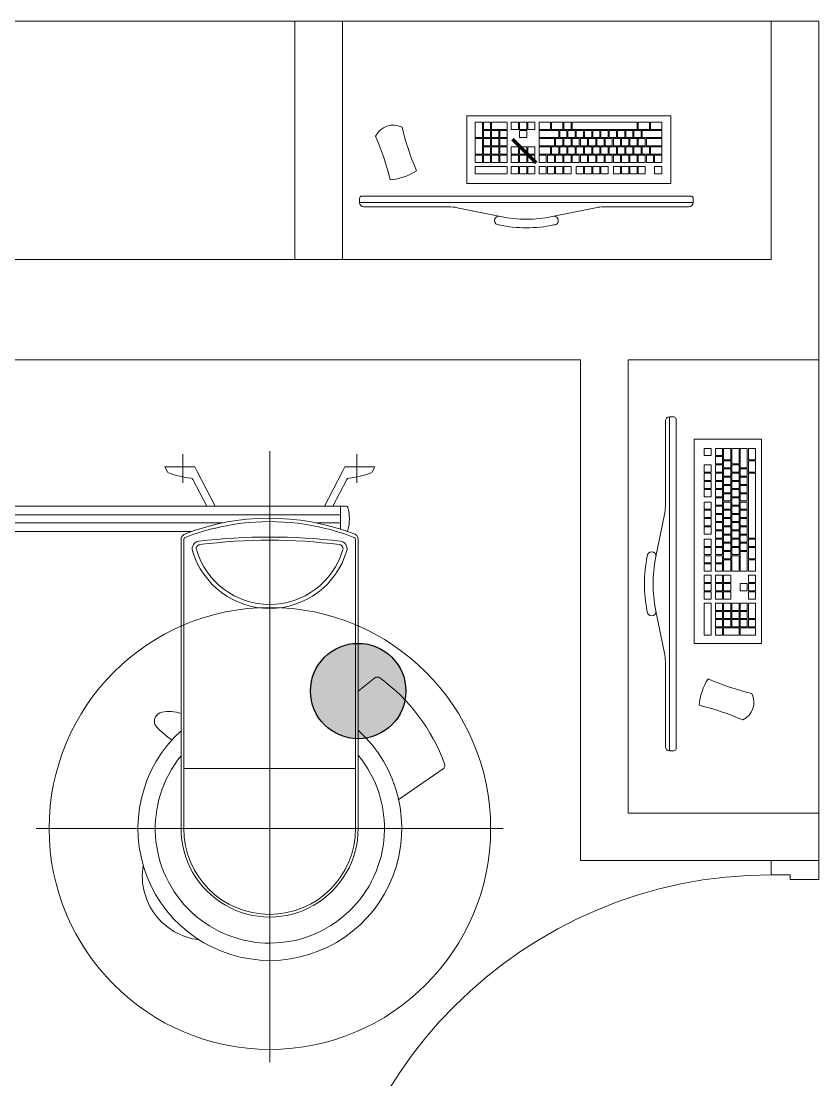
# Model space of a CAD drawing. Header units: metres. Extents: x 11578468 to 47831421, y -58341524 to -14256839.
# Drawn here: x 23846304 to 23847978, y -29084152 to -29081932 of the extents above; entities that cross this region are included whole.
import ezdxf

# ---------------------------------------------------------------- set-up
doc = ezdxf.new("R2010")
doc.units = ezdxf.units.M
doc.header["$LTSCALE"] = 50
doc.header["$MEASUREMENT"] = 0
doc.layers.get('0').update_dxf_attribs({"linetype": 'CONTINUOUS'})
doc.layers.add('ha', color=8, linetype='CONTINUOUS', lineweight=5)
doc.layers.add('wall', color=3, linetype='CONTINUOUS')

msp = doc.modelspace()

# ---------------------------------------------------------------- hatches: boundary and pattern name
at = {"layer": 'wall', "ltscale": 10}
h = msp.add_hatch(color=1, dxfattribs=at)
h.dxf.hatch_style = 1
h.paths.add_polyline_path([(23847110.9, -29083337, 1), (23846910.9, -29083337, 1)])

# ---------------------------------------------------------------- linework, layer by layer
msp.add_circle((23847010.9, -29083337), 100)
at = {"layer": 'ha'}
for p, q in [((23845154.1, -29081932.3), (23847877.7, -29081932.3)), ((23846977.7, -29081932.3), (23846877.7, -29081932.3)), ((23846877.7, -29081932.3), (23846877.7, -29082432.3)), ((23846977.7, -29082432.3), (23846977.7, -29081932.3)), ((23847977.7, -29081932.3), (23847877.7, -29081932.3)), ((23847877.7, -29081932.3), (23847877.7, -29082432.3)), ((23847877.7, -29081932.3), (23847877.7, -29082432.3)), ((23847977.7, -29081932.3), (23847977.7, -29082642.3)), ((23847238.6, -29082272.8), (23847238.6, -29082131.1)), ((23847238.6, -29082131.1), (23847667.2, -29082131.1)), ((23847256.4, -29082143.9), (23847271.5, -29082143.9)), ((23847256.4, -29082176.4), (23847256.4, -29082143.9)), ((23847271.5, -29082143.9), (23847271.5, -29082176.4)), ((23847273.7, -29082159.1), (23847273.7, -29082143.9)), ((23847273.7, -29082143.9), (23847288.9, -29082143.9)), ((23847288.9, -29082143.9), (23847288.9, -29082159.1)), ((23847291, -29082143.9), (23847323.5, -29082143.9)), ((23847291, -29082159.1), (23847291, -29082143.9)), ((23847323.5, -29082143.9), (23847323.5, -29082159.1)), ((23847332.2, -29082143.9), (23847347.3, -29082143.9)), ((23847332.2, -29082159.1), (23847332.2, -29082143.9)), ((23847347.3, -29082143.9), (23847347.3, -29082159.1)), ((23847349.5, -29082159.1), (23847349.5, -29082143.9)), ((23847349.5, -29082143.9), (23847364.6, -29082143.9)), ((23847364.6, -29082143.9), (23847364.6, -29082159.1)), ((23847366.8, -29082143.9), (23847381.9, -29082143.9)), ((23847366.8, -29082159.1), (23847366.8, -29082143.9)), ((23847381.9, -29082143.9), (23847381.9, -29082159.1)), ((23847390.6, -29082143.9), (23847414.4, -29082143.9)), ((23847390.6, -29082159.1), (23847390.6, -29082143.9)), ((23847414.4, -29082143.9), (23847414.4, -29082159.1)), ((23847416.6, -29082143.9), (23847440.4, -29082143.9)), ((23847416.6, -29082159.1), (23847416.6, -29082143.9)), ((23847440.4, -29082143.9), (23847440.4, -29082159.1)), ((23847442.5, -29082143.9), (23847442.5, -29082159.1)), ((23847442.5, -29082143.9), (23847457.7, -29082143.9)), ((23847457.7, -29082143.9), (23847457.7, -29082159.1)), ((23847459.9, -29082143.9), (23847459.9, -29082159.1)), ((23847459.9, -29082143.9), (23847596.2, -29082143.9)), ((23847596.2, -29082143.9), (23847596.2, -29082159.1)), ((23847598.4, -29082143.9), (23847622.2, -29082143.9)), ((23847598.4, -29082159.1), (23847598.4, -29082143.9)), ((23847622.2, -29082143.9), (23847622.2, -29082159.1)), ((23847624.3, -29082143.9), (23847648.2, -29082143.9)), ((23847624.3, -29082159.1), (23847624.3, -29082143.9)), ((23847648.2, -29082143.9), (23847648.2, -29082159.1)), ((23847667.2, -29082272.8), (23847667.2, -29082131.1)), ((23847288.9, -29082159.1), (23847273.7, -29082159.1)), ((23847273.7, -29082176.4), (23847273.7, -29082161.3)), ((23847273.7, -29082161.3), (23847288.9, -29082161.3)), ((23847288.9, -29082161.3), (23847288.9, -29082176.4)), ((23847323.5, -29082159.1), (23847291, -29082159.1)), ((23847291, -29082161.3), (23847306.2, -29082161.3)), ((23847291, -29082176.4), (23847291, -29082161.3)), ((23847306.2, -29082161.3), (23847306.2, -29082176.4)), ((23847308.3, -29082161.3), (23847323.5, -29082161.3)), ((23847308.3, -29082176.4), (23847308.3, -29082161.3)), ((23847323.5, -29082161.3), (23847323.5, -29082176.4)), ((23847347.3, -29082159.1), (23847332.2, -29082159.1)), ((23847364.6, -29082159.1), (23847349.5, -29082159.1)), ((23847349.5, -29082161.3), (23847364.6, -29082161.3)), ((23847349.5, -29082176.4), (23847349.5, -29082161.3)), ((23847364.6, -29082161.3), (23847364.6, -29082176.4)), ((23847381.9, -29082159.1), (23847366.8, -29082159.1)), ((23847414.4, -29082159.1), (23847390.6, -29082159.1)), ((23847390.6, -29082161.3), (23847431.7, -29082161.3)), ((23847390.6, -29082176.4), (23847390.6, -29082161.3)), ((23847440.4, -29082159.1), (23847416.6, -29082159.1)), ((23847431.7, -29082161.3), (23847431.7, -29082176.4)), ((23847433.9, -29082161.3), (23847449, -29082161.3)), ((23847433.9, -29082176.4), (23847433.9, -29082161.3)), ((23847457.7, -29082159.1), (23847442.5, -29082159.1)), ((23847449, -29082176.4), (23847449, -29082161.3)), ((23847451.2, -29082161.3), (23847466.3, -29082161.3)), ((23847451.2, -29082161.3), (23847451.2, -29082176.4)), ((23847596.2, -29082159.1), (23847459.9, -29082159.1)), ((23847466.3, -29082161.3), (23847466.3, -29082176.4)), ((23847468.5, -29082176.4), (23847468.5, -29082161.3)), ((23847468.5, -29082161.3), (23847483.7, -29082161.3)), ((23847483.7, -29082161.3), (23847483.7, -29082176.4)), ((23847485.8, -29082176.4), (23847485.8, -29082161.3)), ((23847485.8, -29082161.3), (23847501, -29082161.3)), ((23847501, -29082161.3), (23847501, -29082176.4)), ((23847503.1, -29082161.3), (23847518.3, -29082161.3)), ((23847503.1, -29082176.4), (23847503.1, -29082161.3)), ((23847518.3, -29082161.3), (23847518.3, -29082176.4)), ((23847520.5, -29082161.3), (23847535.6, -29082161.3)), ((23847520.5, -29082176.4), (23847520.5, -29082161.3)), ((23847535.6, -29082161.3), (23847535.6, -29082176.4)), ((23847537.8, -29082161.3), (23847552.9, -29082161.3)), ((23847537.8, -29082176.4), (23847537.8, -29082161.3)), ((23847552.9, -29082161.3), (23847552.9, -29082176.4)), ((23847555.1, -29082161.3), (23847570.2, -29082161.3)), ((23847555.1, -29082176.4), (23847555.1, -29082161.3)), ((23847570.2, -29082161.3), (23847570.2, -29082176.4)), ((23847572.4, -29082161.3), (23847587.6, -29082161.3)), ((23847572.4, -29082176.4), (23847572.4, -29082161.3)), ((23847587.6, -29082161.3), (23847587.6, -29082176.4)), ((23847589.7, -29082161.3), (23847604.9, -29082161.3)), ((23847589.7, -29082176.4), (23847589.7, -29082161.3)), ((23847622.2, -29082159.1), (23847598.4, -29082159.1)), ((23847604.9, -29082161.3), (23847604.9, -29082176.4)), ((23847607, -29082161.3), (23847648.2, -29082161.3)), ((23847607, -29082176.4), (23847607, -29082161.3)), ((23847648.2, -29082159.1), (23847624.3, -29082159.1)), ((23847648.2, -29082161.3), (23847648.2, -29082176.4)), ((23847271.5, -29082176.4), (23847256.4, -29082176.4)), ((23847256.4, -29082178.6), (23847271.5, -29082178.6)), ((23847256.4, -29082211), (23847256.4, -29082178.6)), ((23847271.5, -29082178.6), (23847271.5, -29082211)), ((23847288.9, -29082176.4), (23847273.7, -29082176.4)), ((23847273.7, -29082178.6), (23847288.9, -29082178.6)), ((23847273.7, -29082193.7), (23847273.7, -29082178.6)), ((23847288.9, -29082178.6), (23847288.9, -29082193.7)), ((23847306.2, -29082176.4), (23847291, -29082176.4)), ((23847291, -29082178.6), (23847306.2, -29082178.6)), ((23847291, -29082193.7), (23847291, -29082178.6)), ((23847306.2, -29082178.6), (23847306.2, -29082193.7)), ((23847323.5, -29082176.4), (23847308.3, -29082176.4)), ((23847308.3, -29082178.6), (23847323.5, -29082178.6)), ((23847308.3, -29082193.7), (23847308.3, -29082178.6)), ((23847323.5, -29082178.6), (23847323.5, -29082193.7)), ((23847364.6, -29082176.4), (23847349.5, -29082176.4)), ((23847431.7, -29082176.4), (23847390.6, -29082176.4)), ((23847390.6, -29082178.6), (23847423.1, -29082178.6)), ((23847390.6, -29082193.7), (23847390.6, -29082178.6)), ((23847423.1, -29082178.6), (23847423.1, -29082193.7)), ((23847425.2, -29082178.6), (23847440.4, -29082178.6)), ((23847425.2, -29082193.7), (23847425.2, -29082178.6)), ((23847449, -29082176.4), (23847433.9, -29082176.4)), ((23847440.4, -29082178.6), (23847440.4, -29082193.7)), ((23847442.5, -29082178.6), (23847457.7, -29082178.6)), ((23847442.5, -29082193.7), (23847442.5, -29082178.6)), ((23847466.3, -29082176.4), (23847451.2, -29082176.4)), ((23847457.7, -29082178.6), (23847457.7, -29082193.7)), ((23847459.9, -29082178.6), (23847475, -29082178.6)), ((23847459.9, -29082193.7), (23847459.9, -29082178.6)), ((23847483.7, -29082176.4), (23847468.5, -29082176.4)), ((23847475, -29082178.6), (23847475, -29082193.7)), ((23847477.2, -29082193.7), (23847477.2, -29082178.6)), ((23847477.2, -29082178.6), (23847492.3, -29082178.6)), ((23847501, -29082176.4), (23847485.8, -29082176.4)), ((23847492.3, -29082178.6), (23847492.3, -29082193.7)), ((23847494.5, -29082178.6), (23847509.6, -29082178.6)), ((23847494.5, -29082193.7), (23847494.5, -29082178.6)), ((23847518.3, -29082176.4), (23847503.1, -29082176.4)), ((23847509.6, -29082178.6), (23847509.6, -29082193.7)), ((23847511.8, -29082178.6), (23847526.9, -29082178.6)), ((23847511.8, -29082193.7), (23847511.8, -29082178.6)), ((23847535.6, -29082176.4), (23847520.5, -29082176.4)), ((23847526.9, -29082178.6), (23847526.9, -29082193.7)), ((23847529.1, -29082178.6), (23847544.3, -29082178.6)), ((23847529.1, -29082193.7), (23847529.1, -29082178.6)), ((23847552.9, -29082176.4), (23847537.8, -29082176.4)), ((23847544.3, -29082178.6), (23847544.3, -29082193.7)), ((23847546.4, -29082178.6), (23847561.6, -29082178.6)), ((23847546.4, -29082193.7), (23847546.4, -29082178.6)), ((23847570.2, -29082176.4), (23847555.1, -29082176.4)), ((23847561.6, -29082178.6), (23847561.6, -29082193.7)), ((23847563.7, -29082193.7), (23847563.7, -29082178.6)), ((23847563.7, -29082178.6), (23847578.9, -29082178.6)), ((23847587.6, -29082176.4), (23847572.4, -29082176.4)), ((23847578.9, -29082178.6), (23847578.9, -29082193.7)), ((23847581.1, -29082178.6), (23847596.2, -29082178.6)), ((23847581.1, -29082193.7), (23847581.1, -29082178.6)), ((23847604.9, -29082176.4), (23847589.7, -29082176.4)), ((23847596.2, -29082178.6), (23847596.2, -29082193.7)), ((23847598.4, -29082178.6), (23847613.5, -29082178.6)), ((23847598.4, -29082193.7), (23847598.4, -29082178.6)), ((23847648.2, -29082176.4), (23847607, -29082176.4)), ((23847613.5, -29082178.6), (23847613.5, -29082193.7)), ((23847615.7, -29082178.6), (23847648.2, -29082178.6)), ((23847615.7, -29082193.7), (23847615.7, -29082178.6)), ((23847648.2, -29082178.6), (23847648.2, -29082193.7)), ((23847271.5, -29082211), (23847256.4, -29082211)), ((23847288.9, -29082193.7), (23847273.7, -29082193.7)), ((23847273.7, -29082195.9), (23847288.9, -29082195.9)), ((23847273.7, -29082211), (23847273.7, -29082195.9)), ((23847288.9, -29082211), (23847273.7, -29082211)), ((23847288.9, -29082195.9), (23847288.9, -29082211)), ((23847306.2, -29082193.7), (23847291, -29082193.7)), ((23847291, -29082195.9), (23847306.2, -29082195.9)), ((23847291, -29082211), (23847291, -29082195.9)), ((23847306.2, -29082211), (23847291, -29082211)), ((23847306.2, -29082195.9), (23847306.2, -29082211)), ((23847323.5, -29082193.7), (23847308.3, -29082193.7)), ((23847308.3, -29082195.9), (23847323.5, -29082195.9)), ((23847308.3, -29082211), (23847308.3, -29082195.9)), ((23847323.5, -29082211), (23847308.3, -29082211)), ((23847323.5, -29082195.9), (23847323.5, -29082211)), ((23847332.2, -29082195.9), (23847347.3, -29082195.9)), ((23847332.2, -29082211), (23847332.2, -29082195.9)), ((23847347.3, -29082211), (23847332.2, -29082211)), ((23847347.3, -29082195.9), (23847347.3, -29082211)), ((23847349.5, -29082195.9), (23847364.6, -29082195.9)), ((23847349.5, -29082211), (23847349.5, -29082195.9)), ((23847364.6, -29082211), (23847349.5, -29082211)), ((23847364.6, -29082195.9), (23847364.6, -29082211)), ((23847366.8, -29082195.9), (23847381.9, -29082195.9)), ((23847366.8, -29082211), (23847366.8, -29082195.9)), ((23847381.9, -29082211), (23847366.8, -29082211)), ((23847381.9, -29082195.9), (23847381.9, -29082211)), ((23847423.1, -29082193.7), (23847390.6, -29082193.7)), ((23847390.6, -29082195.9), (23847414.4, -29082195.9)), ((23847390.6, -29082211), (23847390.6, -29082195.9)), ((23847414.4, -29082211), (23847390.6, -29082211)), ((23847414.4, -29082195.9), (23847414.4, -29082211)), ((23847416.6, -29082195.9), (23847431.7, -29082195.9)), ((23847416.6, -29082211), (23847416.6, -29082195.9)), ((23847431.7, -29082211), (23847416.6, -29082211)), ((23847440.4, -29082193.7), (23847425.2, -29082193.7)), ((23847431.7, -29082211), (23847431.7, -29082195.9)), ((23847433.9, -29082195.9), (23847449, -29082195.9)), ((23847433.9, -29082211), (23847433.9, -29082195.9)), ((23847449, -29082211), (23847433.9, -29082211)), ((23847457.7, -29082193.7), (23847442.5, -29082193.7)), ((23847449, -29082211), (23847449, -29082195.9)), ((23847451.2, -29082195.9), (23847466.3, -29082195.9)), ((23847451.2, -29082195.9), (23847451.2, -29082211)), ((23847466.3, -29082211), (23847451.2, -29082211)), ((23847475, -29082193.7), (23847459.9, -29082193.7)), ((23847466.3, -29082195.9), (23847466.3, -29082211)), ((23847468.5, -29082195.9), (23847483.7, -29082195.9)), ((23847468.5, -29082211), (23847468.5, -29082195.9)), ((23847483.7, -29082211), (23847468.5, -29082211)), ((23847492.3, -29082193.7), (23847477.2, -29082193.7)), ((23847483.7, -29082195.9), (23847483.7, -29082211)), ((23847485.8, -29082211), (23847485.8, -29082195.9)), ((23847485.8, -29082195.9), (23847501, -29082195.9)), ((23847501, -29082211), (23847485.8, -29082211)), ((23847509.6, -29082193.7), (23847494.5, -29082193.7)), ((23847501, -29082195.9), (23847501, -29082211)), ((23847503.1, -29082211), (23847503.1, -29082195.9)), ((23847503.1, -29082195.9), (23847518.3, -29082195.9)), ((23847518.3, -29082211), (23847503.1, -29082211)), ((23847526.9, -29082193.7), (23847511.8, -29082193.7)), ((23847518.3, -29082195.9), (23847518.3, -29082211)), ((23847520.5, -29082211), (23847520.5, -29082195.9)), ((23847520.5, -29082195.9), (23847535.6, -29082195.9)), ((23847535.6, -29082211), (23847520.5, -29082211)), ((23847544.3, -29082193.7), (23847529.1, -29082193.7)), ((23847535.6, -29082195.9), (23847535.6, -29082211)), ((23847537.8, -29082195.9), (23847552.9, -29082195.9)), ((23847537.8, -29082211), (23847537.8, -29082195.9)), ((23847552.9, -29082211), (23847537.8, -29082211)), ((23847561.6, -29082193.7), (23847546.4, -29082193.7)), ((23847552.9, -29082195.9), (23847552.9, -29082211)), ((23847555.1, -29082195.9), (23847570.2, -29082195.9)), ((23847555.1, -29082211), (23847555.1, -29082195.9)), ((23847570.2, -29082211), (23847555.1, -29082211)), ((23847578.9, -29082193.7), (23847563.7, -29082193.7)), ((23847570.2, -29082195.9), (23847570.2, -29082211)), ((23847572.4, -29082195.9), (23847587.6, -29082195.9)), ((23847572.4, -29082211), (23847572.4, -29082195.9)), ((23847587.6, -29082211), (23847572.4, -29082211)), ((23847596.2, -29082193.7), (23847581.1, -29082193.7)), ((23847587.6, -29082195.9), (23847587.6, -29082211)), ((23847589.7, -29082195.9), (23847604.9, -29082195.9)), ((23847589.7, -29082211), (23847589.7, -29082195.9)), ((23847604.9, -29082211), (23847589.7, -29082211)), ((23847613.5, -29082193.7), (23847598.4, -29082193.7)), ((23847604.9, -29082195.9), (23847604.9, -29082211)), ((23847607, -29082195.9), (23847622.2, -29082195.9)), ((23847607, -29082211), (23847607, -29082195.9)), ((23847622.2, -29082211), (23847607, -29082211)), ((23847648.2, -29082193.7), (23847615.7, -29082193.7)), ((23847622.2, -29082195.9), (23847622.2, -29082211)), ((23847624.3, -29082195.9), (23847648.2, -29082195.9)), ((23847624.3, -29082211), (23847624.3, -29082195.9)), ((23847648.2, -29082211), (23847624.3, -29082211)), ((23847648.2, -29082195.9), (23847648.2, -29082211)), ((23847256.4, -29082213.2), (23847271.5, -29082213.2)), ((23847256.4, -29082228.4), (23847256.4, -29082213.2)), ((23847271.5, -29082228.4), (23847256.4, -29082228.4)), ((23847271.5, -29082213.2), (23847271.5, -29082228.4)), ((23847273.7, -29082228.4), (23847273.7, -29082213.2)), ((23847273.7, -29082213.2), (23847288.9, -29082213.2)), ((23847288.9, -29082228.4), (23847273.7, -29082228.4)), ((23847288.9, -29082213.2), (23847288.9, -29082228.4)), ((23847291, -29082213.2), (23847306.2, -29082213.2)), ((23847291, -29082228.4), (23847291, -29082213.2)), ((23847306.2, -29082228.4), (23847291, -29082228.4)), ((23847306.2, -29082213.2), (23847306.2, -29082228.4)), ((23847308.3, -29082228.4), (23847308.3, -29082213.2)), ((23847308.3, -29082213.2), (23847323.5, -29082213.2)), ((23847323.5, -29082228.4), (23847308.3, -29082228.4)), ((23847323.5, -29082213.2), (23847323.5, -29082228.4)), ((23847332.2, -29082213.2), (23847347.3, -29082213.2)), ((23847332.2, -29082228.4), (23847332.2, -29082213.2)), ((23847347.3, -29082228.4), (23847332.2, -29082228.4)), ((23847347.3, -29082213.2), (23847347.3, -29082228.4)), ((23847349.5, -29082228.4), (23847349.5, -29082213.2)), ((23847349.5, -29082213.2), (23847364.6, -29082213.2)), ((23847364.6, -29082228.4), (23847349.5, -29082228.4)), ((23847364.6, -29082213.2), (23847364.6, -29082228.4)), ((23847366.8, -29082228.4), (23847366.8, -29082213.2)), ((23847366.8, -29082213.2), (23847381.9, -29082213.2)), ((23847381.9, -29082228.4), (23847366.8, -29082228.4)), ((23847381.9, -29082213.2), (23847381.9, -29082228.4)), ((23847390.6, -29082213.2), (23847405.7, -29082213.2)), ((23847390.6, -29082228.4), (23847390.6, -29082213.2)), ((23847405.7, -29082228.4), (23847390.6, -29082228.4)), ((23847405.7, -29082213.2), (23847405.7, -29082228.4)), ((23847407.9, -29082228.4), (23847407.9, -29082213.2)), ((23847407.9, -29082213.2), (23847423.1, -29082213.2)), ((23847423.1, -29082228.4), (23847407.9, -29082228.4)), ((23847423.1, -29082213.2), (23847423.1, -29082228.4)), ((23847425.2, -29082228.4), (23847425.2, -29082213.2)), ((23847425.2, -29082213.2), (23847440.4, -29082213.2)), ((23847440.4, -29082228.4), (23847425.2, -29082228.4)), ((23847440.4, -29082213.2), (23847440.4, -29082228.4)), ((23847442.5, -29082228.4), (23847442.5, -29082213.2)), ((23847442.5, -29082213.2), (23847457.7, -29082213.2)), ((23847457.7, -29082228.4), (23847442.5, -29082228.4)), ((23847457.7, -29082213.2), (23847457.7, -29082228.4)), ((23847459.9, -29082228.4), (23847459.9, -29082213.2)), ((23847459.9, -29082213.2), (23847475, -29082213.2)), ((23847475, -29082228.4), (23847459.9, -29082228.4)), ((23847475, -29082213.2), (23847475, -29082228.4)), ((23847477.2, -29082228.4), (23847477.2, -29082213.2)), ((23847477.2, -29082213.2), (23847492.3, -29082213.2)), ((23847492.3, -29082228.4), (23847477.2, -29082228.4)), ((23847492.3, -29082213.2), (23847492.3, -29082228.4)), ((23847494.5, -29082213.2), (23847509.6, -29082213.2)), ((23847494.5, -29082228.4), (23847494.5, -29082213.2)), ((23847509.6, -29082228.4), (23847494.5, -29082228.4)), ((23847509.6, -29082213.2), (23847509.6, -29082228.4)), ((23847511.8, -29082228.4), (23847511.8, -29082213.2)), ((23847511.8, -29082213.2), (23847526.9, -29082213.2)), ((23847526.9, -29082228.4), (23847511.8, -29082228.4)), ((23847526.9, -29082213.2), (23847526.9, -29082228.4)), ((23847529.1, -29082213.2), (23847544.3, -29082213.2)), ((23847529.1, -29082228.4), (23847529.1, -29082213.2)), ((23847544.3, -29082228.4), (23847529.1, -29082228.4)), ((23847544.3, -29082213.2), (23847544.3, -29082228.4)), ((23847546.4, -29082228.4), (23847546.4, -29082213.2)), ((23847546.4, -29082213.2), (23847561.6, -29082213.2)), ((23847561.6, -29082228.4), (23847546.4, -29082228.4)), ((23847561.6, -29082213.2), (23847561.6, -29082228.4)), ((23847563.7, -29082228.4), (23847563.7, -29082213.2)), ((23847563.7, -29082213.2), (23847578.9, -29082213.2)), ((23847578.9, -29082228.4), (23847563.7, -29082228.4)), ((23847578.9, -29082213.2), (23847578.9, -29082228.4)), ((23847581.1, -29082213.2), (23847596.2, -29082213.2)), ((23847581.1, -29082228.4), (23847581.1, -29082213.2)), ((23847596.2, -29082228.4), (23847581.1, -29082228.4)), ((23847596.2, -29082213.2), (23847596.2, -29082228.4)), ((23847598.4, -29082228.4), (23847598.4, -29082213.2)), ((23847598.4, -29082213.2), (23847613.5, -29082213.2)), ((23847613.5, -29082228.4), (23847598.4, -29082228.4)), ((23847613.5, -29082213.2), (23847613.5, -29082228.4)), ((23847615.7, -29082228.4), (23847615.7, -29082213.2)), ((23847615.7, -29082213.2), (23847630.8, -29082213.2)), ((23847630.8, -29082228.4), (23847615.7, -29082228.4)), ((23847630.8, -29082213.2), (23847630.8, -29082228.4)), ((23847633, -29082213.2), (23847648.2, -29082213.2)), ((23847633, -29082228.4), (23847633, -29082213.2)), ((23847648.2, -29082228.4), (23847633, -29082228.4)), ((23847648.2, -29082213.2), (23847648.2, -29082228.4)), ((23847256.4, -29082237), (23847323.5, -29082237)), ((23847256.4, -29082252.2), (23847256.4, -29082237)), ((23847323.5, -29082252.2), (23847256.4, -29082252.2)), ((23847323.5, -29082237), (23847323.5, -29082252.2)), ((23847332.2, -29082237), (23847347.3, -29082237)), ((23847332.2, -29082252.2), (23847332.2, -29082237)), ((23847347.3, -29082252.2), (23847332.2, -29082252.2)), ((23847347.3, -29082237), (23847347.3, -29082252.2)), ((23847349.5, -29082252.2), (23847349.5, -29082237)), ((23847349.5, -29082237), (23847364.6, -29082237)), ((23847364.6, -29082252.2), (23847349.5, -29082252.2)), ((23847364.6, -29082237), (23847364.6, -29082252.2)), ((23847366.8, -29082237), (23847381.9, -29082237)), ((23847366.8, -29082252.2), (23847366.8, -29082237)), ((23847381.9, -29082252.2), (23847366.8, -29082252.2)), ((23847381.9, -29082237), (23847381.9, -29082252.2)), ((23847390.6, -29082237), (23847405.7, -29082237)), ((23847390.6, -29082252.2), (23847390.6, -29082237)), ((23847405.7, -29082252.2), (23847390.6, -29082252.2)), ((23847405.7, -29082237), (23847405.7, -29082252.2)), ((23847407.9, -29082237), (23847423.1, -29082237)), ((23847407.9, -29082252.2), (23847407.9, -29082237)), ((23847423.1, -29082252.2), (23847407.9, -29082252.2)), ((23847423.1, -29082237), (23847423.1, -29082252.2)), ((23847425.2, -29082237), (23847440.4, -29082237)), ((23847425.2, -29082252.2), (23847425.2, -29082237)), ((23847440.4, -29082252.2), (23847425.2, -29082252.2)), ((23847440.4, -29082237), (23847440.4, -29082252.2)), ((23847442.5, -29082237), (23847457.7, -29082237)), ((23847442.5, -29082252.2), (23847442.5, -29082237)), ((23847457.7, -29082252.2), (23847442.5, -29082252.2)), ((23847457.7, -29082237), (23847457.7, -29082252.2)), ((23847468.5, -29082237), (23847483.7, -29082237)), ((23847468.5, -29082252.2), (23847468.5, -29082237)), ((23847483.7, -29082252.2), (23847468.5, -29082252.2)), ((23847483.7, -29082237), (23847483.7, -29082252.2)), ((23847485.8, -29082252.2), (23847485.8, -29082237)), ((23847485.8, -29082237), (23847501, -29082237)), ((23847501, -29082252.2), (23847485.8, -29082252.2)), ((23847501, -29082237), (23847501, -29082252.2)), ((23847503.1, -29082237), (23847518.3, -29082237)), ((23847503.1, -29082252.2), (23847503.1, -29082237)), ((23847518.3, -29082252.2), (23847503.1, -29082252.2)), ((23847518.3, -29082237), (23847518.3, -29082252.2)), ((23847520.5, -29082237), (23847535.6, -29082237)), ((23847520.5, -29082252.2), (23847520.5, -29082237)), ((23847535.6, -29082252.2), (23847520.5, -29082252.2)), ((23847535.6, -29082237), (23847535.6, -29082252.2)), ((23847546.4, -29082252.2), (23847546.4, -29082237)), ((23847546.4, -29082237), (23847561.6, -29082237)), ((23847561.6, -29082252.2), (23847546.4, -29082252.2)), ((23847561.6, -29082237), (23847561.6, -29082252.2)), ((23847563.7, -29082237), (23847578.9, -29082237)), ((23847563.7, -29082252.2), (23847563.7, -29082237)), ((23847578.9, -29082252.2), (23847563.7, -29082252.2)), ((23847578.9, -29082237), (23847578.9, -29082252.2)), ((23847581.1, -29082237), (23847596.2, -29082237)), ((23847581.1, -29082252.2), (23847581.1, -29082237)), ((23847596.2, -29082252.2), (23847581.1, -29082252.2)), ((23847596.2, -29082237), (23847596.2, -29082252.2)), ((23847598.4, -29082237), (23847613.5, -29082237)), ((23847598.4, -29082252.2), (23847598.4, -29082237)), ((23847613.5, -29082252.2), (23847598.4, -29082252.2)), ((23847613.5, -29082237), (23847613.5, -29082252.2)), ((23847633, -29082237), (23847648.2, -29082237)), ((23847633, -29082252.2), (23847633, -29082237)), ((23847648.2, -29082252.2), (23847633, -29082252.2)), ((23847648.2, -29082237), (23847648.2, -29082252.2)), ((23847667.2, -29082272.8), (23847238.6, -29082272.8)), ((23847709.5, -29082299.1), (23847018.5, -29082299.1)), ((23847014, -29082303.6), (23847014, -29082312.6)), ((23847714, -29082312.6), (23847014, -29082312.6)), ((23847014, -29082312.6), (23847014, -29082312.6)), ((23847023, -29082321.6), (23847200.9, -29082321.6)), ((23847705, -29082321.6), (23847527.1, -29082321.6)), ((23847714, -29082312.6), (23847714, -29082303.6)), ((23847714, -29082312.6), (23847714, -29082312.6)), ((23847309.9, -29082342.1), (23847218.9, -29082323.4)), ((23847418.1, -29082342.1), (23847509.1, -29082323.5)), ((23847877.7, -29082432.3), (23844815.9, -29082432.3)), ((23847877.7, -29082432.3), (23845154.1, -29082432.3)), ((23847477.7, -29082642.3), (23845365.9, -29082642.3)), ((23847477.7, -29083692.3), (23847477.7, -29082642.3)), ((23847977.7, -29082642.3), (23847577.7, -29082642.3)), ((23847577.7, -29083592.9), (23847577.7, -29082642.3)), ((23847977.7, -29082642.3), (23847577.7, -29082642.3)), ((23847577.7, -29082642.3), (23847577.7, -29083592.9)), ((23847977.7, -29083592.9), (23847977.7, -29082642.3)), ((23847664.6, -29082762.2), (23847664.6, -29083462.2)), ((23847664.6, -29082762.2), (23847664.6, -29082762.2)), ((23847664.6, -29082762.2), (23847673.6, -29082762.2)), ((23847655.6, -29082771.2), (23847655.6, -29082949.1)), ((23847678.1, -29082766.7), (23847678.1, -29083457.7)), ((23847716.1, -29082809), (23847857.7, -29082809)), ((23847716.1, -29082809), (23847716.1, -29083237.6)), ((23847857.7, -29083237.6), (23847857.7, -29082809)), ((23847736.7, -29082828.1), (23847736.7, -29082843.2)), ((23847751.9, -29082828.1), (23847736.7, -29082828.1)), ((23847751.9, -29082843.2), (23847751.9, -29082828.1)), ((23847760.5, -29082828.1), (23847760.5, -29082843.2)), ((23847775.7, -29082828.1), (23847760.5, -29082828.1)), ((23847775.7, -29082843.2), (23847775.7, -29082828.1)), ((23847777.8, -29082828.1), (23847777.8, -29082851.9)), ((23847793, -29082828.1), (23847777.8, -29082828.1)), ((23847793, -29082851.9), (23847793, -29082828.1)), ((23847795.1, -29082828.1), (23847795.1, -29082860.5)), ((23847810.3, -29082828.1), (23847795.1, -29082828.1)), ((23847810.3, -29082860.5), (23847810.3, -29082828.1)), ((23847812.5, -29082828.1), (23847812.5, -29082869.2)), ((23847827.6, -29082828.1), (23847812.5, -29082828.1)), ((23847827.6, -29082869.2), (23847827.6, -29082828.1)), ((23847829.8, -29082828.1), (23847829.8, -29082851.9)), ((23847844.9, -29082828.1), (23847829.8, -29082828.1)), ((23847844.9, -29082851.9), (23847844.9, -29082828.1)), ((23846642.9, -29082900.7), (23846642.9, -29082840.1)), ((23846825.6, -29084115.2), (23846825.6, -29082834.3)), ((23847008.2, -29082900.7), (23847008.2, -29082840.1)), ((23847736.7, -29082843.2), (23847751.9, -29082843.2)), ((23847760.5, -29082843.2), (23847775.7, -29082843.2)), ((23847775.7, -29082845.4), (23847760.5, -29082845.4)), ((23847760.5, -29082845.4), (23847760.5, -29082860.5)), ((23847775.7, -29082860.5), (23847775.7, -29082845.4)), ((23847777.8, -29082851.9), (23847793, -29082851.9)), ((23847777.8, -29082854), (23847777.8, -29082869.2)), ((23847793, -29082854), (23847777.8, -29082854)), ((23847793, -29082869.2), (23847793, -29082854)), ((23847829.8, -29082851.9), (23847844.9, -29082851.9)), ((23847829.8, -29082854), (23847829.8, -29082877.8)), ((23847844.9, -29082854), (23847829.8, -29082854)), ((23847844.9, -29082877.8), (23847844.9, -29082854)), ((23846605.2, -29082866.9), (23846668.1, -29082866.9)), ((23846605.2, -29082866.9), (23846610.6, -29082877.3)), ((23846668.1, -29082866.9), (23846673.2, -29082876.7)), ((23846710.8, -29082949.1), (23846673.2, -29082876.7)), ((23846673.2, -29082876.7), (23846673.2, -29082876.7)), ((23846977.9, -29082876.7), (23846940.3, -29082949.1)), ((23846977.9, -29082876.7), (23846983, -29082866.9)), ((23846977.9, -29082876.7), (23846977.9, -29082876.7)), ((23846983, -29082866.9), (23847045.9, -29082866.9)), ((23847040.5, -29082877.3), (23847045.9, -29082866.9)), ((23847736.7, -29082862.7), (23847736.7, -29082877.8)), ((23847751.9, -29082862.7), (23847736.7, -29082862.7)), ((23847751.9, -29082877.8), (23847751.9, -29082862.7)), ((23847760.5, -29082860.5), (23847775.7, -29082860.5)), ((23847775.7, -29082862.7), (23847760.5, -29082862.7)), ((23847760.5, -29082862.7), (23847760.5, -29082877.8)), ((23847775.7, -29082877.8), (23847775.7, -29082862.7)), ((23847777.8, -29082869.2), (23847793, -29082869.2)), ((23847777.8, -29082871.3), (23847777.8, -29082886.5)), ((23847793, -29082871.3), (23847777.8, -29082871.3)), ((23847793, -29082886.5), (23847793, -29082871.3)), ((23847795.1, -29082860.5), (23847810.3, -29082860.5)), ((23847795.1, -29082862.7), (23847795.1, -29082877.8)), ((23847810.3, -29082862.7), (23847795.1, -29082862.7)), ((23847810.3, -29082877.8), (23847810.3, -29082862.7)), ((23847812.5, -29082869.2), (23847827.6, -29082869.2)), ((23847812.5, -29082871.3), (23847812.5, -29082886.5)), ((23847827.6, -29082871.3), (23847812.5, -29082871.3)), ((23847827.6, -29082886.5), (23847827.6, -29082871.3)), ((23846664.1, -29082893.2), (23846693.1, -29082949.1)), ((23846958, -29082949.1), (23846987, -29082893.2)), ((23847736.7, -29082877.8), (23847751.9, -29082877.8)), ((23847736.7, -29082880), (23847736.7, -29082895.2)), ((23847751.9, -29082880), (23847736.7, -29082880)), ((23847736.7, -29082895.2), (23847751.9, -29082895.2)), ((23847736.7, -29082897.3), (23847736.7, -29082912.5)), ((23847751.9, -29082897.3), (23847736.7, -29082897.3)), ((23847751.9, -29082895.2), (23847751.9, -29082880)), ((23847751.9, -29082912.5), (23847751.9, -29082897.3)), ((23847760.5, -29082877.8), (23847775.7, -29082877.8)), ((23847760.5, -29082880), (23847760.5, -29082895.2)), ((23847775.7, -29082880), (23847760.5, -29082880)), ((23847760.5, -29082895.2), (23847775.7, -29082895.2)), ((23847775.7, -29082897.3), (23847760.5, -29082897.3)), ((23847760.5, -29082897.3), (23847760.5, -29082912.5)), ((23847775.7, -29082895.2), (23847775.7, -29082880)), ((23847775.7, -29082912.5), (23847775.7, -29082897.3)), ((23847777.8, -29082886.5), (23847793, -29082886.5)), ((23847777.8, -29082888.7), (23847777.8, -29082903.8)), ((23847793, -29082888.7), (23847777.8, -29082888.7)), ((23847793, -29082903.8), (23847793, -29082888.7)), ((23847795.1, -29082877.8), (23847810.3, -29082877.8)), ((23847795.1, -29082880), (23847795.1, -29082895.2)), ((23847810.3, -29082880), (23847795.1, -29082880)), ((23847795.1, -29082895.2), (23847810.3, -29082895.2)), ((23847810.3, -29082897.3), (23847795.1, -29082897.3)), ((23847795.1, -29082897.3), (23847795.1, -29082912.5)), ((23847810.3, -29082895.2), (23847810.3, -29082880)), ((23847810.3, -29082912.5), (23847810.3, -29082897.3)), ((23847812.5, -29082886.5), (23847827.6, -29082886.5)), ((23847812.5, -29082888.7), (23847812.5, -29082903.8)), ((23847827.6, -29082888.7), (23847812.5, -29082888.7)), ((23847827.6, -29082903.8), (23847827.6, -29082888.7)), ((23847829.8, -29082877.8), (23847844.9, -29082877.8)), ((23847829.8, -29082880), (23847829.8, -29083016.4)), ((23847844.9, -29082880), (23847829.8, -29082880)), ((23847844.9, -29083016.4), (23847844.9, -29082880)), ((23847736.7, -29082912.5), (23847751.9, -29082912.5)), ((23847736.7, -29082914.6), (23847736.7, -29082929.8)), ((23847751.9, -29082914.6), (23847736.7, -29082914.6)), ((23847751.9, -29082929.8), (23847751.9, -29082914.6)), ((23847760.5, -29082912.5), (23847775.7, -29082912.5)), ((23847775.7, -29082914.6), (23847760.5, -29082914.6)), ((23847760.5, -29082914.6), (23847760.5, -29082929.8)), ((23847775.7, -29082929.8), (23847775.7, -29082914.6)), ((23847777.8, -29082903.8), (23847793, -29082903.8)), ((23847777.8, -29082906), (23847777.8, -29082921.1)), ((23847793, -29082906), (23847777.8, -29082906)), ((23847777.8, -29082921.1), (23847793, -29082921.1)), ((23847793, -29082921.1), (23847793, -29082906)), ((23847795.1, -29082912.5), (23847810.3, -29082912.5)), ((23847810.3, -29082914.6), (23847795.1, -29082914.6)), ((23847795.1, -29082914.6), (23847795.1, -29082929.8)), ((23847810.3, -29082929.8), (23847810.3, -29082914.6)), ((23847812.5, -29082903.8), (23847827.6, -29082903.8)), ((23847812.5, -29082906), (23847812.5, -29082921.1)), ((23847827.6, -29082906), (23847812.5, -29082906)), ((23847812.5, -29082921.1), (23847827.6, -29082921.1)), ((23847827.6, -29082921.1), (23847827.6, -29082906)), ((23847736.7, -29082929.8), (23847751.9, -29082929.8)), ((23847736.7, -29082940.6), (23847736.7, -29082955.8)), ((23847751.9, -29082940.6), (23847736.7, -29082940.6)), ((23847751.9, -29082955.8), (23847751.9, -29082940.6)), ((23847760.5, -29082929.8), (23847775.7, -29082929.8)), ((23847760.5, -29082931.9), (23847760.5, -29082947.1)), ((23847775.7, -29082931.9), (23847760.5, -29082931.9)), ((23847775.7, -29082947.1), (23847775.7, -29082931.9)), ((23847777.8, -29082923.3), (23847777.8, -29082938.4)), ((23847793, -29082923.3), (23847777.8, -29082923.3)), ((23847777.8, -29082938.4), (23847793, -29082938.4)), ((23847793, -29082940.6), (23847777.8, -29082940.6)), ((23847777.8, -29082940.6), (23847777.8, -29082955.8)), ((23847793, -29082938.4), (23847793, -29082923.3)), ((23847793, -29082955.8), (23847793, -29082940.6)), ((23847795.1, -29082929.8), (23847810.3, -29082929.8)), ((23847795.1, -29082931.9), (23847795.1, -29082947.1)), ((23847810.3, -29082931.9), (23847795.1, -29082931.9)), ((23847810.3, -29082947.1), (23847810.3, -29082931.9)), ((23847812.5, -29082923.3), (23847812.5, -29082938.4)), ((23847827.6, -29082923.3), (23847812.5, -29082923.3)), ((23847812.5, -29082938.4), (23847827.6, -29082938.4)), ((23847812.5, -29082940.6), (23847812.5, -29082955.8)), ((23847827.6, -29082940.6), (23847812.5, -29082940.6)), ((23847827.6, -29082938.4), (23847827.6, -29082923.3)), ((23847827.6, -29082955.8), (23847827.6, -29082940.6)), ((23845986.2, -29082949.1), (23846985.5, -29082949.1)), ((23846973.9, -29082949.1), (23846973.9, -29082997.5)), ((23847736.7, -29082955.8), (23847751.9, -29082955.8)), ((23847736.7, -29082957.9), (23847736.7, -29082973.1)), ((23847751.9, -29082957.9), (23847736.7, -29082957.9)), ((23847751.9, -29082973.1), (23847751.9, -29082957.9)), ((23847760.5, -29082947.1), (23847775.7, -29082947.1)), ((23847760.5, -29082949.3), (23847760.5, -29082964.4)), ((23847775.7, -29082949.3), (23847760.5, -29082949.3)), ((23847760.5, -29082964.4), (23847775.7, -29082964.4)), ((23847775.7, -29082964.4), (23847775.7, -29082949.3)), ((23847777.8, -29082955.8), (23847793, -29082955.8)), ((23847777.8, -29082957.9), (23847777.8, -29082973.1)), ((23847793, -29082957.9), (23847777.8, -29082957.9)), ((23847793, -29082973.1), (23847793, -29082957.9)), ((23847795.1, -29082947.1), (23847810.3, -29082947.1)), ((23847795.1, -29082949.3), (23847795.1, -29082964.4)), ((23847810.3, -29082949.3), (23847795.1, -29082949.3)), ((23847795.1, -29082964.4), (23847810.3, -29082964.4)), ((23847810.3, -29082964.4), (23847810.3, -29082949.3)), ((23847812.5, -29082955.8), (23847827.6, -29082955.8)), ((23847812.5, -29082957.9), (23847812.5, -29082973.1)), ((23847827.6, -29082957.9), (23847812.5, -29082957.9)), ((23847827.6, -29082973.1), (23847827.6, -29082957.9)), ((23846973.9, -29082967.4), (23846018.6, -29082967.4)), ((23846726.9, -29082984.4), (23846044.7, -29082984.4)), ((23846973.9, -29082984.4), (23846923.3, -29082984.4)), ((23847635.2, -29083058.1), (23847653.8, -29082967.1)), ((23847736.7, -29082973.1), (23847751.9, -29082973.1)), ((23847751.9, -29082975.2), (23847736.7, -29082975.2)), ((23847736.7, -29082975.2), (23847736.7, -29082990.4)), ((23847751.9, -29082990.4), (23847751.9, -29082975.2)), ((23847760.5, -29082966.6), (23847760.5, -29082981.7)), ((23847775.7, -29082966.6), (23847760.5, -29082966.6)), ((23847760.5, -29082981.7), (23847775.7, -29082981.7)), ((23847760.5, -29082983.9), (23847760.5, -29082999)), ((23847775.7, -29082983.9), (23847760.5, -29082983.9)), ((23847775.7, -29082981.7), (23847775.7, -29082966.6)), ((23847775.7, -29082999), (23847775.7, -29082983.9)), ((23847777.8, -29082973.1), (23847793, -29082973.1)), ((23847793, -29082975.2), (23847777.8, -29082975.2)), ((23847777.8, -29082975.2), (23847777.8, -29082990.4)), ((23847793, -29082990.4), (23847793, -29082975.2)), ((23847795.1, -29082966.6), (23847795.1, -29082981.7)), ((23847810.3, -29082966.6), (23847795.1, -29082966.6)), ((23847795.1, -29082981.7), (23847810.3, -29082981.7)), ((23847810.3, -29082983.9), (23847795.1, -29082983.9)), ((23847795.1, -29082983.9), (23847795.1, -29082999)), ((23847810.3, -29082981.7), (23847810.3, -29082966.6)), ((23847810.3, -29082999), (23847810.3, -29082983.9)), ((23847812.5, -29082973.1), (23847827.6, -29082973.1)), ((23847812.5, -29082975.2), (23847812.5, -29082990.4)), ((23847827.6, -29082975.2), (23847812.5, -29082975.2)), ((23847827.6, -29082990.4), (23847827.6, -29082975.2)), ((23846660.9, -29083002.6), (23846069.5, -29083002.6)), ((23847736.7, -29082990.4), (23847751.9, -29082990.4)), ((23847736.7, -29082992.5), (23847736.7, -29083007.7)), ((23847751.9, -29082992.5), (23847736.7, -29082992.5)), ((23847736.7, -29083007.7), (23847751.9, -29083007.7)), ((23847751.9, -29083007.7), (23847751.9, -29082992.5)), ((23847760.5, -29082999), (23847775.7, -29082999)), ((23847775.7, -29083001.2), (23847760.5, -29083001.2)), ((23847760.5, -29083001.2), (23847760.5, -29083016.4)), ((23847775.7, -29083016.4), (23847775.7, -29083001.2)), ((23847777.8, -29082990.4), (23847793, -29082990.4)), ((23847777.8, -29082992.5), (23847777.8, -29083007.7)), ((23847793, -29082992.5), (23847777.8, -29082992.5)), ((23847777.8, -29083007.7), (23847793, -29083007.7)), ((23847777.8, -29083009.9), (23847777.8, -29083025)), ((23847793, -29083009.9), (23847777.8, -29083009.9)), ((23847793, -29083007.7), (23847793, -29082992.5)), ((23847793, -29083025), (23847793, -29083009.9)), ((23847795.1, -29082999), (23847810.3, -29082999)), ((23847795.1, -29083001.2), (23847795.1, -29083016.4)), ((23847810.3, -29083001.2), (23847795.1, -29083001.2)), ((23847810.3, -29083016.4), (23847810.3, -29083001.2)), ((23847812.5, -29082990.4), (23847827.6, -29082990.4)), ((23847827.6, -29082992.5), (23847812.5, -29082992.5)), ((23847812.5, -29082992.5), (23847812.5, -29083007.7)), ((23847812.5, -29083007.7), (23847827.6, -29083007.7)), ((23847812.5, -29083009.9), (23847812.5, -29083025)), ((23847827.6, -29083009.9), (23847812.5, -29083009.9)), ((23847827.6, -29083007.7), (23847827.6, -29082992.5)), ((23847827.6, -29083025), (23847827.6, -29083009.9)), ((23846639.2, -29083019.3), (23846639.2, -29083625.1)), ((23846644.8, -29083019.3), (23846644.8, -29083625.1)), ((23847005.4, -29083019.3), (23847005.4, -29083625.1)), ((23847011, -29083019.3), (23847011, -29083625.1)), ((23847736.7, -29083018.5), (23847736.7, -29083033.7)), ((23847751.9, -29083018.5), (23847736.7, -29083018.5)), ((23847751.9, -29083033.7), (23847751.9, -29083018.5)), ((23847760.5, -29083016.4), (23847775.7, -29083016.4)), ((23847775.7, -29083018.5), (23847760.5, -29083018.5)), ((23847760.5, -29083018.5), (23847760.5, -29083033.7)), ((23847775.7, -29083033.7), (23847775.7, -29083018.5)), ((23847793, -29083025), (23847777.8, -29083025)), ((23847777.8, -29083027.2), (23847777.8, -29083042.3)), ((23847777.8, -29083027.2), (23847793, -29083027.2)), ((23847793, -29083042.3), (23847793, -29083027.2)), ((23847795.1, -29083016.4), (23847810.3, -29083016.4)), ((23847810.3, -29083018.5), (23847795.1, -29083018.5)), ((23847795.1, -29083018.5), (23847795.2, -29083033.7)), ((23847810.3, -29083033.7), (23847810.3, -29083018.5)), ((23847827.6, -29083025), (23847812.5, -29083025)), ((23847812.5, -29083027.2), (23847812.5, -29083042.3)), ((23847812.5, -29083027.2), (23847827.6, -29083027.2)), ((23847827.6, -29083042.3), (23847827.6, -29083027.2)), ((23847844.9, -29083016.4), (23847829.8, -29083016.4)), ((23847844.9, -29083018.5), (23847829.8, -29083018.5)), ((23847829.8, -29083018.5), (23847829.8, -29083033.7)), ((23847844.9, -29083033.7), (23847844.9, -29083018.5)), ((23847736.7, -29083033.7), (23847751.9, -29083033.7)), ((23847736.7, -29083035.8), (23847736.7, -29083051)), ((23847751.9, -29083035.8), (23847736.7, -29083035.8)), ((23847736.7, -29083051), (23847751.9, -29083051)), ((23847736.7, -29083053.2), (23847736.7, -29083068.3)), ((23847751.9, -29083053.2), (23847736.7, -29083053.2)), ((23847751.9, -29083051), (23847751.9, -29083035.8)), ((23847751.9, -29083068.3), (23847751.9, -29083053.2)), ((23847760.5, -29083033.7), (23847775.7, -29083033.7)), ((23847775.7, -29083035.8), (23847760.5, -29083035.8)), ((23847760.5, -29083035.8), (23847760.5, -29083051)), ((23847760.5, -29083051), (23847775.7, -29083051)), ((23847775.7, -29083053.2), (23847760.5, -29083053.2)), ((23847760.5, -29083053.2), (23847760.5, -29083068.3)), ((23847775.7, -29083051), (23847775.7, -29083035.8)), ((23847775.7, -29083068.3), (23847775.7, -29083053.2)), ((23847777.8, -29083042.3), (23847793, -29083042.3)), ((23847777.8, -29083044.5), (23847777.8, -29083059.6)), ((23847777.8, -29083044.5), (23847793, -29083044.5)), ((23847793, -29083059.6), (23847793, -29083044.5)), ((23847795.2, -29083033.7), (23847810.3, -29083033.7)), ((23847795.2, -29083035.8), (23847795.2, -29083051)), ((23847810.3, -29083035.8), (23847795.2, -29083035.8)), ((23847795.2, -29083051), (23847810.3, -29083051)), ((23847795.2, -29083053.2), (23847795.2, -29083085.6)), ((23847810.3, -29083053.2), (23847795.2, -29083053.2)), ((23847810.3, -29083051), (23847810.3, -29083035.8)), ((23847810.3, -29083085.6), (23847810.3, -29083053.2)), ((23847812.5, -29083042.3), (23847827.6, -29083042.3)), ((23847812.5, -29083044.5), (23847812.5, -29083085.6)), ((23847827.6, -29083044.5), (23847812.5, -29083044.5)), ((23847827.6, -29083085.6), (23847827.6, -29083044.5)), ((23847844.9, -29083033.7), (23847829.8, -29083033.7)), ((23847829.8, -29083035.8), (23847829.8, -29083059.6)), ((23847844.9, -29083035.8), (23847829.8, -29083035.8)), ((23847844.9, -29083059.6), (23847844.9, -29083035.8)), ((23847736.7, -29083068.3), (23847751.9, -29083068.3)), ((23847736.7, -29083070.5), (23847736.7, -29083085.6)), ((23847751.9, -29083070.5), (23847736.7, -29083070.5)), ((23847751.9, -29083085.6), (23847751.9, -29083070.5)), ((23847760.5, -29083068.3), (23847775.7, -29083068.3)), ((23847760.5, -29083070.5), (23847760.5, -29083085.6)), ((23847775.7, -29083070.5), (23847760.5, -29083070.5)), ((23847775.7, -29083085.6), (23847775.7, -29083070.5)), ((23847777.8, -29083059.6), (23847793, -29083059.6)), ((23847777.8, -29083061.8), (23847777.8, -29083085.6)), ((23847793, -29083061.8), (23847777.8, -29083061.8)), ((23847793, -29083085.6), (23847793, -29083061.8)), ((23847829.8, -29083059.6), (23847844.9, -29083059.6)), ((23847829.8, -29083061.8), (23847829.8, -29083085.6)), ((23847844.9, -29083061.8), (23847829.8, -29083061.8)), ((23847844.9, -29083085.6), (23847844.9, -29083061.8)), ((23847736.7, -29083085.6), (23847751.9, -29083085.6)), ((23847736.7, -29083094.3), (23847736.7, -29083109.4)), ((23847751.9, -29083094.3), (23847736.7, -29083094.3)), ((23847751.9, -29083109.4), (23847751.9, -29083094.3)), ((23847760.5, -29083085.6), (23847775.7, -29083085.6)), ((23847775.7, -29083094.3), (23847760.5, -29083094.3)), ((23847760.5, -29083094.3), (23847760.5, -29083109.4)), ((23847775.7, -29083109.4), (23847775.7, -29083094.3)), ((23847777.8, -29083085.6), (23847793, -29083085.6)), ((23847777.8, -29083094.3), (23847777.8, -29083109.4)), ((23847793, -29083094.3), (23847777.8, -29083094.3)), ((23847793, -29083109.4), (23847793, -29083094.3)), ((23847795.2, -29083085.6), (23847810.3, -29083085.6)), ((23847812.5, -29083085.6), (23847827.6, -29083085.6)), ((23847829.8, -29083085.6), (23847844.9, -29083085.6)), ((23847829.8, -29083094.3), (23847829.8, -29083109.4)), ((23847844.9, -29083094.3), (23847829.8, -29083094.3)), ((23847844.9, -29083109.4), (23847844.9, -29083094.3)), ((23847736.7, -29083109.4), (23847751.9, -29083109.4)), ((23847736.7, -29083111.6), (23847736.7, -29083126.7)), ((23847751.9, -29083111.6), (23847736.7, -29083111.6)), ((23847751.9, -29083126.7), (23847751.9, -29083111.6)), ((23847760.5, -29083109.4), (23847775.7, -29083109.4)), ((23847775.7, -29083111.6), (23847760.5, -29083111.6)), ((23847760.5, -29083111.6), (23847760.5, -29083126.7)), ((23847775.7, -29083126.7), (23847775.7, -29083111.6)), ((23847777.8, -29083109.4), (23847793, -29083109.4)), ((23847777.8, -29083111.6), (23847777.8, -29083126.7)), ((23847793, -29083111.6), (23847777.8, -29083111.6)), ((23847793, -29083126.7), (23847793, -29083111.6)), ((23847812.5, -29083111.6), (23847812.5, -29083126.7)), ((23847827.6, -29083111.6), (23847812.5, -29083111.6)), ((23847827.6, -29083126.7), (23847827.6, -29083111.6)), ((23847829.8, -29083109.4), (23847844.9, -29083109.4)), ((23847844.9, -29083111.6), (23847829.8, -29083111.6)), ((23847829.8, -29083111.6), (23847829.8, -29083126.7)), ((23847844.9, -29083126.7), (23847844.9, -29083111.6)), ((23847736.7, -29083126.7), (23847751.9, -29083126.7)), ((23847736.7, -29083128.9), (23847736.7, -29083144.1)), ((23847751.9, -29083128.9), (23847736.7, -29083128.9)), ((23847751.9, -29083144.1), (23847751.9, -29083128.9)), ((23847760.5, -29083126.7), (23847775.7, -29083126.7)), ((23847760.5, -29083128.9), (23847760.5, -29083144.1)), ((23847775.7, -29083128.9), (23847760.5, -29083128.9)), ((23847775.7, -29083144.1), (23847775.7, -29083128.9)), ((23847777.8, -29083126.7), (23847793, -29083126.7)), ((23847777.8, -29083128.9), (23847777.8, -29083144.1)), ((23847793, -29083128.9), (23847777.8, -29083128.9)), ((23847793, -29083144.1), (23847793, -29083128.9)), ((23847812.5, -29083126.7), (23847827.6, -29083126.7)), ((23847829.8, -29083126.7), (23847844.9, -29083126.7)), ((23847829.8, -29083128.9), (23847829.8, -29083144.1)), ((23847844.9, -29083128.9), (23847829.8, -29083128.9)), ((23847844.9, -29083144.1), (23847844.9, -29083128.9)), ((23847736.7, -29083144.1), (23847751.9, -29083144.1)), ((23847736.7, -29083152.7), (23847736.7, -29083219.8)), ((23847751.9, -29083152.7), (23847736.7, -29083152.7)), ((23847751.9, -29083219.8), (23847751.9, -29083152.7)), ((23847760.5, -29083144.1), (23847775.7, -29083144.1)), ((23847775.7, -29083152.7), (23847760.5, -29083152.7)), ((23847760.5, -29083152.7), (23847760.5, -29083167.9)), ((23847775.7, -29083167.9), (23847775.7, -29083152.7)), ((23847777.8, -29083144.1), (23847793, -29083144.1)), ((23847777.8, -29083152.7), (23847777.8, -29083167.9)), ((23847793, -29083152.7), (23847777.8, -29083152.7)), ((23847793, -29083167.9), (23847793, -29083152.7)), ((23847795.2, -29083152.7), (23847795.2, -29083167.9)), ((23847810.3, -29083152.7), (23847795.2, -29083152.7)), ((23847810.3, -29083167.9), (23847810.3, -29083152.7)), ((23847812.5, -29083152.7), (23847812.5, -29083167.9)), ((23847827.6, -29083152.7), (23847812.5, -29083152.7)), ((23847827.6, -29083167.9), (23847827.6, -29083152.7)), ((23847829.8, -29083144.1), (23847844.9, -29083144.1)), ((23847829.8, -29083152.7), (23847829.8, -29083185.2)), ((23847844.9, -29083152.7), (23847829.8, -29083152.7)), ((23847844.9, -29083185.2), (23847844.9, -29083152.7)), ((23847635.2, -29083166.3), (23847653.8, -29083257.3)), ((23847760.5, -29083167.9), (23847775.7, -29083167.9)), ((23847760.5, -29083170), (23847760.5, -29083185.2)), ((23847775.7, -29083170), (23847760.5, -29083170)), ((23847760.5, -29083185.2), (23847775.7, -29083185.2)), ((23847775.7, -29083187.3), (23847760.5, -29083187.3)), ((23847760.5, -29083187.3), (23847760.5, -29083202.5)), ((23847775.7, -29083185.2), (23847775.7, -29083170)), ((23847775.7, -29083202.5), (23847775.7, -29083187.3)), ((23847777.8, -29083167.9), (23847793, -29083167.9)), ((23847777.8, -29083170), (23847777.8, -29083185.2)), ((23847793, -29083170), (23847777.8, -29083170)), ((23847777.8, -29083185.2), (23847793, -29083185.2)), ((23847777.8, -29083187.3), (23847777.8, -29083202.5)), ((23847793, -29083187.3), (23847777.8, -29083187.3)), ((23847793, -29083185.2), (23847793, -29083170)), ((23847793, -29083202.5), (23847793, -29083187.3)), ((23847795.2, -29083167.9), (23847810.3, -29083167.9)), ((23847795.2, -29083170), (23847795.2, -29083185.2)), ((23847810.3, -29083170), (23847795.2, -29083170)), ((23847795.2, -29083185.2), (23847810.3, -29083185.2)), ((23847810.3, -29083187.3), (23847795.2, -29083187.3)), ((23847795.2, -29083187.3), (23847795.2, -29083202.5)), ((23847810.3, -29083185.2), (23847810.3, -29083170)), ((23847810.3, -29083202.5), (23847810.3, -29083187.3)), ((23847812.5, -29083167.9), (23847827.6, -29083167.9)), ((23847812.5, -29083170), (23847812.5, -29083185.2)), ((23847827.6, -29083170), (23847812.5, -29083170)), ((23847812.5, -29083185.2), (23847827.6, -29083185.2)), ((23847827.6, -29083187.3), (23847812.5, -29083187.3)), ((23847812.5, -29083187.3), (23847812.5, -29083202.5)), ((23847827.6, -29083185.2), (23847827.6, -29083170)), ((23847827.6, -29083202.5), (23847827.6, -29083187.3)), ((23847829.8, -29083185.2), (23847844.9, -29083185.2)), ((23847844.9, -29083187.3), (23847829.8, -29083187.3)), ((23847829.8, -29083187.3), (23847829.8, -29083202.5)), ((23847844.9, -29083202.5), (23847844.9, -29083187.3)), ((23847760.5, -29083202.5), (23847775.7, -29083202.5)), ((23847760.5, -29083204.7), (23847760.5, -29083219.8)), ((23847775.7, -29083204.7), (23847760.5, -29083204.7)), ((23847775.7, -29083219.8), (23847775.7, -29083204.7)), ((23847777.8, -29083202.5), (23847793, -29083202.5)), ((23847777.8, -29083204.7), (23847777.8, -29083219.8)), ((23847810.3, -29083204.7), (23847777.8, -29083204.7)), ((23847795.2, -29083202.5), (23847810.3, -29083202.5)), ((23847810.3, -29083219.8), (23847810.3, -29083204.7)), ((23847812.5, -29083202.5), (23847827.6, -29083202.5)), ((23847812.5, -29083204.7), (23847812.5, -29083219.8)), ((23847844.9, -29083204.7), (23847812.5, -29083204.7)), ((23847829.8, -29083202.5), (23847844.9, -29083202.5)), ((23847844.9, -29083219.8), (23847844.9, -29083204.7)), ((23847736.7, -29083219.8), (23847751.9, -29083219.8)), ((23847760.5, -29083219.8), (23847775.7, -29083219.8)), ((23847777.8, -29083219.8), (23847810.3, -29083219.8)), ((23847812.5, -29083219.8), (23847844.9, -29083219.8)), ((23847716.1, -29083237.6), (23847857.7, -29083237.6)), ((23847655.6, -29083453.2), (23847655.6, -29083275.3)), ((23847010.9, -29083337), (23847045.8, -29083309.5)), ((23847664.6, -29083462.2), (23847664.6, -29083462.2)), ((23847673.6, -29083462.2), (23847664.6, -29083462.2)), ((23846644.8, -29083499.1), (23847005.4, -29083499.1)), ((23847189.3, -29083500), (23847095.1, -29083565.1)), ((23847577.7, -29083592.3), (23847577.7, -29083542.3)), ((23847577.7, -29083592.9), (23847977.7, -29083592.9)), ((23847577.7, -29083592.9), (23847977.7, -29083592.9)), ((23847977.7, -29083692.3), (23847977.7, -29083592.9)), ((23846335, -29083625.1), (23847315.1, -29083625.1)), ((23847477.7, -29083692.3), (23847977.7, -29083692.3)), ((23847877.7, -29083692.3), (23847977.7, -29083692.3)), ((23847877.7, -29083722.3), (23847877.7, -29083692.3)), ((23847977.7, -29083692.3), (23847977.7, -29083732.3)), ((23847917.7, -29083722.3), (23847877.7, -29083722.3)), ((23847917.7, -29083732.3), (23847917.7, -29083722.3)), ((23847977.7, -29083732.3), (23847917.7, -29083732.3))]:
    msp.add_line(p, q, dxfattribs=at)
at = {"layer": 'ha', "const_width": 7.5}
msp.add_lwpolyline([(23847334.8, -29082179.5), (23847384.8, -29082229.5)], dxfattribs=at)
at = {"layer": 'ha'}
for centre, radius, start, end in [((23847084.5, -29082191.6), 41.4, 63.5825, 153.5825), ((23847641.2, -29082024.5), 553.8, 193.5825, 203.5825), ((23846539.9, -29082394.8), 553.8, 13.5825, 23.5825), ((23847071.1, -29082151.9), 113, 273.5825, 303.5825), ((23847018.5, -29082303.6), 4.5, 89.9985, 179.9985), ((23847709.5, -29082303.6), 4.5, 359.9985, 89.9985), ((23847023, -29082312.6), 9, 179.9985, 269.9985), ((23847200.9, -29082411.6), 90, 78.4384, 89.9985), ((23847527.1, -29082411.6), 90, 89.9985, 101.5587), ((23847705, -29082312.6), 9, 269.9985, 359.9985), ((23847306.3, -29082350.5), 9.2, 89.9985, 269.9985), ((23847364, -29082077.5), 270, 258.4384, 281.5587), ((23847421.7, -29082350.5), 9.2, 269.9985, 89.9985), ((23847364, -29082077.5), 288, 258.4384, 281.5587), ((23847664.6, -29082771.2), 9, 90.0015, 180.0015), ((23847673.6, -29082766.7), 4.5, 0.0015, 90.0015), ((23847565.6, -29082949.1), 90, 348.4413, 0.0015), ((23847899.7, -29083112.2), 288, 168.4413, 191.5616), ((23847626.8, -29083054.5), 9.2, 0.0015, 180.0015), ((23847899.7, -29083112.2), 270, 168.4413, 191.5616), ((23847626.8, -29083169.9), 9.2, 180.0015, 0.0015), ((23847565.6, -29083275.3), 90, 0.0015, 11.5616), ((23847839.6, -29083373.9), 113, 146.4175, 176.4175), ((23847967, -29082803.9), 553.8, 246.4175, 256.4175), ((23847799.9, -29083360.6), 41.4, 296.4175, 26.4175), ((23847596.8, -29083905.2), 553.8, 66.4175, 76.4175), ((23847664.6, -29083453.2), 9, 180.0015, 270.0015), ((23847673.6, -29083457.7), 4.5, 270.0015, 0.0015), ((23847877.7, -29084662.3), 940, 90, 180)]:
    msp.add_arc(centre, radius, start, end, dxfattribs=at)
for centre, major_axis, start_param, end_param in [((23846614.5, -29082875.2), (-3.15, -3.15), -0.306742, 0.410644), ((23847036.6, -29082875.2), (-3.15, 3.15), 2.730948, 3.448334), ((23846678.1, -29082713.5), (-126, 126), 1.981441, 2.25755), ((23846660.2, -29082895.3), (-3.15, -3.15), 2.834851, 3.828347), ((23846990.9, -29082895.3), (-3.15, 3.15), 5.596431, 6.589927), ((23846973, -29082713.5), (-126, -126), 0.884042, 1.160152), ((23846825.1, -29083467.9), (-348.9, -348.9), 3.563968, 4.300302), ((23846985.4, -29082953.3), (-2.92, -2.92), 2.672465, 3.900286), ((23846903.4, -29082975.9), (-63, -63), 2.084765, 2.627624), ((23846825.1, -29083469.3), (-344.8, -344.8), 3.685255, 4.168727), ((23846652, -29083019.3), (-9.05, 9.05), 6.065564, 7.070619), ((23846827.3, -29083476.8), (-350.4, -350.4), 4.169327, 4.297818), ((23846822.9, -29083476.8), (-350.3, 350.3), 5.126958, 5.255453), ((23846985.8, -29082998.8), (-2.52, -2.52), 1.411055, 2.084755), ((23846998.2, -29083019.3), (-9.05, 9.05), 3.924955, 5.329229), ((23846649.4, -29083019.3), (-3.23, 3.23), 5.868761, 7.068207), ((23846678.3, -29083038.3), (-11.1, 11.1), 5.623702, 7.354527), ((23846679.2, -29083038.2), (-5.76, -5.76), 4.053337, 5.784262), ((23846825.1, -29084311.9), (-917.7, -917.7), 3.812134, 4.041848), ((23846825.1, -29084186.6), (-824.4, -824.4), 3.800644, 4.053337), ((23846971, -29083038.2), (-5.76, 5.76), 3.640516, 5.371441), ((23846971.9, -29083038.3), (-11.1, 11.1), 3.641048, 5.371872), ((23847000.8, -29083019.3), (-3.23, -3.23), 2.356571, 3.556017), ((23846825.1, -29082995.1), (-119.3, 119.3), 1.071298, 3.641091), ((23846825.1, -29082995.2), (-113.3, 113.3), 1.071873, 3.640516), ((23846825.6, -29083625.1), (-327.6, 327.6), 0.785398, 7.068583), ((23847051.2, -29083316.7), (-6.36, 6.36), 4.865147, 6.152286), ((23846825.1, -29083625.1), (-276.8, 276.8), 4.280378, 4.865147), ((23846604.7, -29083403.8), (-16.5, -16.5), 4.175297, 4.905165), ((23846613.4, -29083467.5), (-61.9, -61.9), 3.627228, 4.093164), ((23846600.5, -29083399.4), (-12.3, 12.3), 0.268823, 1.052289), ((23846599.8, -29083400.9), (-11.6, -11.6), -0.595835, 0.009098), ((23846825.6, -29083625.1), (-267.9, -70), -1.088128, 3.723453), ((23846723.3, -29083285.9), (-130.9, -130.9), -0.031593, 0.193767), ((23846825.6, -29083625.1), (-170.1, -170.1), -1.470299, 3.047153), ((23847183.9, -29083492.7), (-6.36, 6.36), 2.99324, 4.280378), ((23846825.1, -29083625.1), (-131.4, 131.4), 0.785398, 3.926991), ((23846825.1, -29083625.1), (-127.5, -127.5), -0.785398, 2.356194), ((23846692.4, -29083725.1), (-95.1, 95.1), 0.622062, 2.23845)]:
    msp.add_ellipse(centre, major_axis=major_axis, ratio=1, start_param=start_param, end_param=end_param, dxfattribs=at)

doc.saveas('drawing.dxf')
